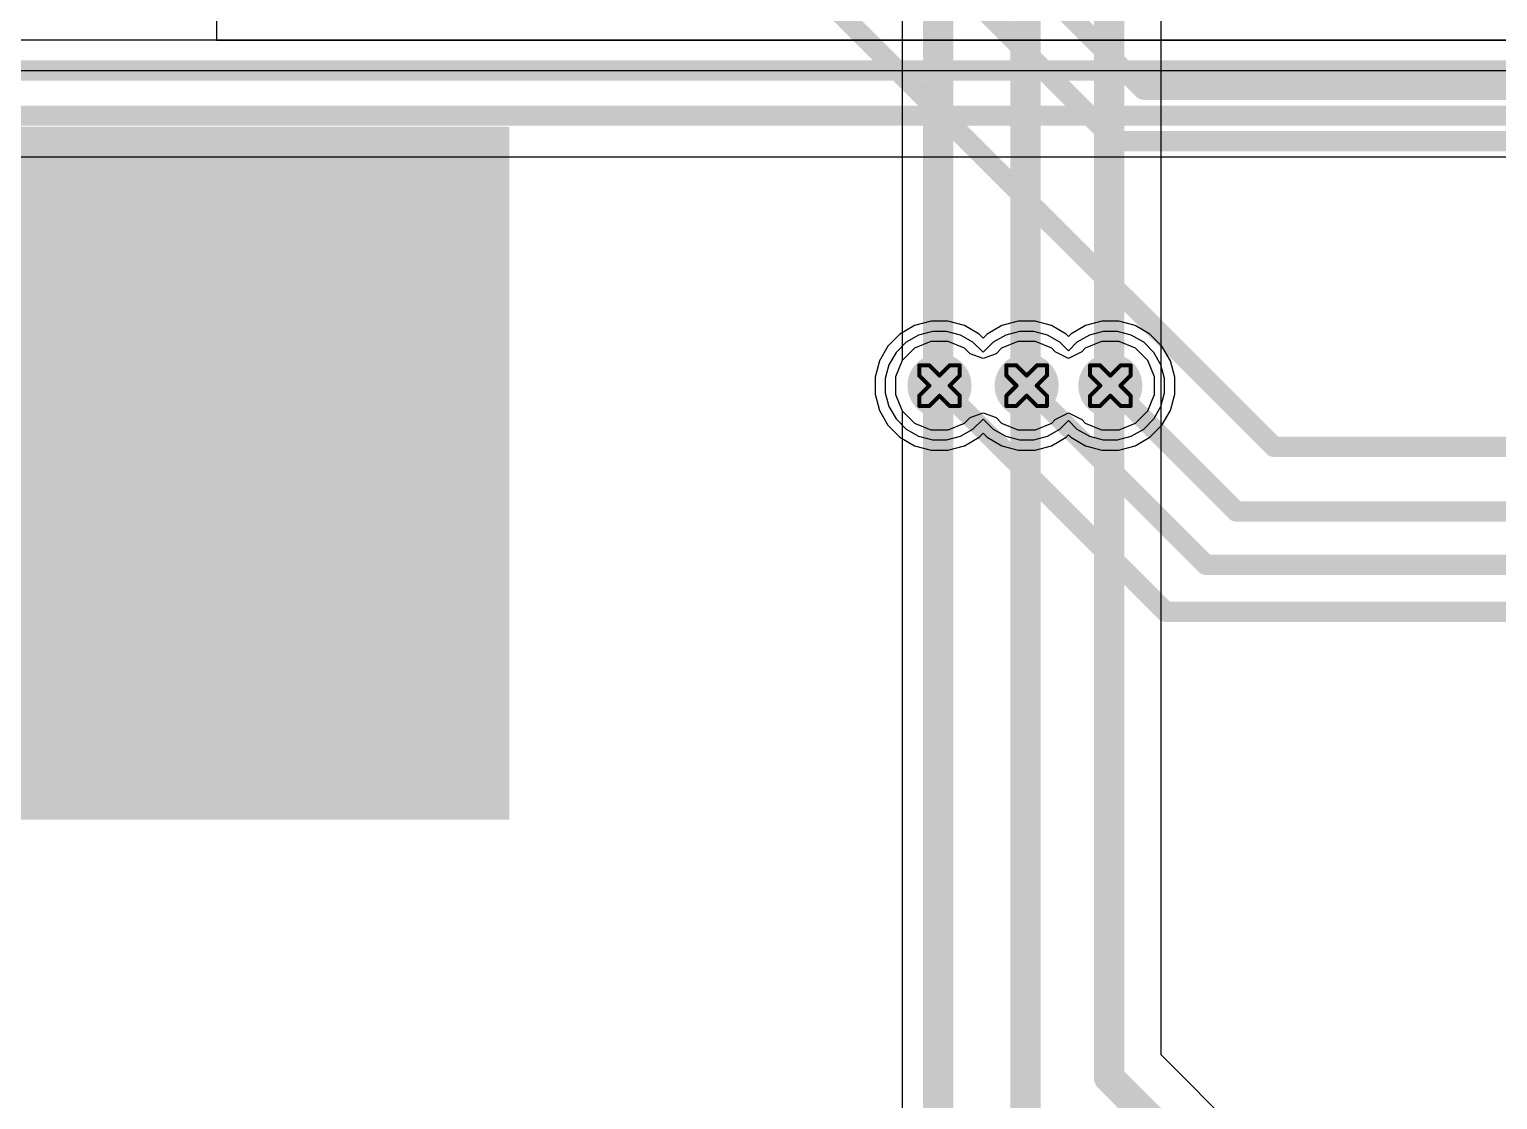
# Model space of a CAD drawing. Header units: inches. Extents: x 0 to 5379, y 0 to 5429.
# Drawn here: x 164.08 to 182.49, y 134.08 to 147.51 of the extents above; entities that cross this region are included whole.
import ezdxf

# ---------------------------------------------------------------- set-up
doc = ezdxf.new("R2010")
doc.units = ezdxf.units.IN
for name, color, linetype in [('Bottom Layer', 5, 'Continuous'), ('Bottom Solder', 6, 'Continuous'), ('Drill Drawing', 1, 'Continuous'), ('GND01', 16, 'Continuous'), ('GND02', 76, 'Continuous'), ('PWR', 156, 'Continuous'), ('SIG 01', 90, 'Continuous'), ('Top Layer', 1, 'Continuous'), ('Top Solder', 216, 'Continuous'), ('Via Holes', 16, 'Continuous')]:
    doc.layers.add(name, color=color, linetype=linetype)

msp = doc.modelspace()

# ---------------------------------------------------------------- hatches: boundary and pattern name
at = {"layer": 'Bottom Layer'}
h = msp.add_hatch(color=5, dxfattribs=at)
edge = h.paths.add_edge_path()
edge.add_arc((175.49287482, 143.0380172), 0.2999994, 0, 360)
h = msp.add_hatch(color=5, dxfattribs=at)
edge = h.paths.add_edge_path()
edge.add_arc((176.5856768, 143.0380172), 0.2999994, 0, 360)
h = msp.add_hatch(color=5, dxfattribs=at)
edge = h.paths.add_edge_path()
edge.add_arc((177.63513368, 143.0380172), 0.2999994, 0, 360)
at = {"layer": 'Bottom Solder'}
msp.add_hatch(color=6, dxfattribs=at).paths.add_polyline_path([(122.48254396, 137.59200066), (170.10000016, 137.59200066), (170.10000016, 146.28599902), (122.48254396, 146.28599902)])
h = msp.add_hatch(color=6, dxfattribs=at)
edge = h.paths.add_edge_path()
edge.add_arc((175.49287482, 143.0380172), 0.4015993999999999, 0, 360)
h = msp.add_hatch(color=6, dxfattribs=at)
edge = h.paths.add_edge_path()
edge.add_arc((176.5856768, 143.0380172), 0.4015993999999999, 0, 360)
h = msp.add_hatch(color=6, dxfattribs=at)
edge = h.paths.add_edge_path()
edge.add_arc((177.63513368, 143.0380172), 0.4015993999999999, 0, 360)
at = {"layer": 'GND01'}
h = msp.add_hatch(color=16, dxfattribs=at)
edge = h.paths.add_edge_path()
edge.add_arc((175.49287482, 143.0380172), 0.2999994, 0, 360)
h = msp.add_hatch(color=16, dxfattribs=at)
edge = h.paths.add_edge_path()
edge.add_arc((176.5856768, 143.0380172), 0.2999994, 0, 360)
h = msp.add_hatch(color=16, dxfattribs=at)
edge = h.paths.add_edge_path()
edge.add_arc((177.63513368, 143.0380172), 0.2999994, 0, 360)
at = {"layer": 'GND02'}
h = msp.add_hatch(color=76, dxfattribs=at)
edge = h.paths.add_edge_path()
edge.add_arc((175.49287482, 143.0380172), 0.2999994, 0, 360)
h = msp.add_hatch(color=76, dxfattribs=at)
edge = h.paths.add_edge_path()
edge.add_arc((176.5856768, 143.0380172), 0.2999994, 0, 360)
h = msp.add_hatch(color=76, dxfattribs=at)
edge = h.paths.add_edge_path()
edge.add_arc((177.63513368, 143.0380172), 0.2999994, 0, 360)
at = {"layer": 'PWR'}
h = msp.add_hatch(color=156, dxfattribs=at)
edge = h.paths.add_edge_path()
edge.add_arc((175.49287482, 143.0380172), 0.2999994, 0, 360)
h = msp.add_hatch(color=156, dxfattribs=at)
edge = h.paths.add_edge_path()
edge.add_arc((176.5856768, 143.0380172), 0.2999994, 0, 360)
h = msp.add_hatch(color=156, dxfattribs=at)
edge = h.paths.add_edge_path()
edge.add_arc((177.63513368, 143.0380172), 0.2999994, 0, 360)
at = {"layer": 'SIG 01'}
h = msp.add_hatch(color=90, dxfattribs=at)
edge = h.paths.add_edge_path()
edge.add_arc((175.49287482, 143.0380172), 0.2999994, 0, 360)
h = msp.add_hatch(color=90, dxfattribs=at)
edge = h.paths.add_edge_path()
edge.add_arc((176.5856768, 143.0380172), 0.2999994, 0, 360)
h = msp.add_hatch(color=90, dxfattribs=at)
edge = h.paths.add_edge_path()
edge.add_arc((177.63513368, 143.0380172), 0.2999994, 0, 360)
at = {"layer": 'Top Layer'}
h = msp.add_hatch(color=1, dxfattribs=at)
edge = h.paths.add_edge_path()
edge.add_arc((175.49287482, 143.0380172), 0.2999994, 0, 360)
h = msp.add_hatch(color=1, dxfattribs=at)
edge = h.paths.add_edge_path()
edge.add_arc((176.5856768, 143.0380172), 0.2999994, 0, 360)
h = msp.add_hatch(color=1, dxfattribs=at)
edge = h.paths.add_edge_path()
edge.add_arc((177.63513368, 143.0380172), 0.2999994, 0, 360)
at = {"layer": 'Top Solder'}
h = msp.add_hatch(color=216, dxfattribs=at)
edge = h.paths.add_edge_path()
edge.add_arc((175.49287482, 143.0380172), 0.4015993999999999, 0, 360)
h = msp.add_hatch(color=216, dxfattribs=at)
edge = h.paths.add_edge_path()
edge.add_arc((176.5856768, 143.0380172), 0.4015993999999999, 0, 360)
h = msp.add_hatch(color=216, dxfattribs=at)
edge = h.paths.add_edge_path()
edge.add_arc((177.63513368, 143.0380172), 0.4015993999999999, 0, 360)
at = {"layer": 'Via Holes'}
h = msp.add_hatch(color=7, dxfattribs=at)
edge = h.paths.add_edge_path()
edge.add_arc((175.49287482, 143.0380172), 0.1499997, 0, 360)
h = msp.add_hatch(color=7, dxfattribs=at)
edge = h.paths.add_edge_path()
edge.add_arc((176.5856768, 143.0380172), 0.1499997, 0, 360)
h = msp.add_hatch(color=7, dxfattribs=at)
edge = h.paths.add_edge_path()
edge.add_arc((177.63513368, 143.0380172), 0.1499997, 0, 360)

# ---------------------------------------------------------------- linework, layer by layer
at = {"layer": 'Bottom Layer'}
for p, q in [((135.04822368, 146.99337632), (185.98237886, 146.99337632)), ((175.38649962, 143.8460166), (175.18099838, 143.79095194)), ((175.59925002, 143.8460166), (175.38649962, 143.8460166)), ((175.80475126, 143.79095194), (175.59925002, 143.8460166)), ((176.4793016, 143.8460166), (176.27380036, 143.79095194)), ((176.692052, 143.8460166), (176.4793016, 143.8460166)), ((176.89755324, 143.79095194), (176.692052, 143.8460166)), ((177.52875848, 143.8460166), (177.32325724, 143.79095194)), ((177.74150888, 143.8460166), (177.52875848, 143.8460166)), ((177.94701012, 143.79095194), (177.74150888, 143.8460166)), ((174.99675186, 143.68457674), (174.84631528, 143.53414016)), ((175.18099838, 143.79095194), (174.99675186, 143.68457674)), ((175.98899778, 143.68457674), (175.80475126, 143.79095194)), ((176.03927708, 143.63429998), (175.98899778, 143.68457674)), ((176.08955384, 143.68457674), (176.03927708, 143.63429998)), ((176.27380036, 143.79095194), (176.08955384, 143.68457674)), ((177.08179976, 143.68457674), (176.89755324, 143.79095194)), ((177.11040524, 143.65597126), (177.08179976, 143.68457674)), ((177.13901072, 143.68457674), (177.11040524, 143.65597126)), ((177.32325724, 143.79095194), (177.13901072, 143.68457674)), ((178.13125664, 143.68457674), (177.94701012, 143.79095194)), ((178.28169322, 143.53414016), (178.13125664, 143.68457674)), ((174.84631528, 143.53414016), (174.73994008, 143.34989364)), ((178.38806842, 143.34989364), (178.28169322, 143.53414016)), ((174.73994008, 143.34989364), (174.68487542, 143.1443924)), ((178.44313308, 143.1443924), (178.38806842, 143.34989364)), ((174.68487542, 143.1443924), (174.68487542, 142.931642)), ((178.44313308, 142.931642), (178.44313308, 143.1443924)), ((174.68487542, 142.931642), (174.73994008, 142.72614076)), ((178.38806842, 142.72614076), (178.44313308, 142.931642)), ((174.73994008, 142.72614076), (174.84631528, 142.54189424)), ((178.28169322, 142.54189424), (178.38806842, 142.72614076)), ((174.84631528, 142.54189424), (174.99675186, 142.39145766)), ((178.13125664, 142.39145766), (178.28169322, 142.54189424)), ((174.99675186, 142.39145766), (175.18099838, 142.28508246)), ((175.80475126, 142.28508246), (175.98899778, 142.39145766)), ((175.98899778, 142.39145766), (176.03927708, 142.44173442)), ((176.03927708, 142.44173442), (176.08955384, 142.39145766)), ((176.08955384, 142.39145766), (176.27380036, 142.28508246)), ((176.89755324, 142.28508246), (177.08179976, 142.39145766)), ((177.08179976, 142.39145766), (177.11040524, 142.42006314)), ((177.11040524, 142.42006314), (177.13901072, 142.39145766)), ((177.13901072, 142.39145766), (177.32325724, 142.28508246)), ((177.94701012, 142.28508246), (178.13125664, 142.39145766)), ((175.18099838, 142.28508246), (175.38649962, 142.2300178)), ((175.38649962, 142.2300178), (175.59925002, 142.2300178)), ((175.59925002, 142.2300178), (175.80475126, 142.28508246)), ((176.27380036, 142.28508246), (176.4793016, 142.2300178)), ((176.4793016, 142.2300178), (176.692052, 142.2300178)), ((176.692052, 142.2300178), (176.89755324, 142.28508246)), ((177.32325724, 142.28508246), (177.52875848, 142.2300178)), ((177.52875848, 142.2300178), (177.74150888, 142.2300178)), ((177.74150888, 142.2300178), (177.94701012, 142.28508246))]:
    msp.add_line(p, q, dxfattribs=at)
at = {"layer": 'Drill Drawing'}
for points in [[(175.23887482, 143.1650172, 0.0508, 0.0508, 0), (175.23887482, 143.2920172, 0.0508, 0.0508, 0)], [(175.23887482, 143.2920172, 0.0508, 0.0508, 0), (175.36587482, 143.2920172, 0.0508, 0.0508, 0)], [(175.36587482, 143.2920172, 0.0508, 0.0508, 0), (175.49287482, 143.1650172, 0.0508, 0.0508, 0)], [(175.49287482, 143.1650172, 0.0508, 0.0508, 0), (175.61987482, 143.2920172, 0.0508, 0.0508, 0)], [(175.61987482, 143.2920172, 0.0508, 0.0508, 0), (175.74687482, 143.2920172, 0.0508, 0.0508, 0)], [(175.74687482, 143.1650172, 0.0508, 0.0508, 0), (175.74687482, 143.2920172, 0.0508, 0.0508, 0)], [(176.3316768, 143.1650172, 0.0508, 0.0508, 0), (176.3316768, 143.2920172, 0.0508, 0.0508, 0)], [(176.3316768, 143.2920172, 0.0508, 0.0508, 0), (176.4586768, 143.2920172, 0.0508, 0.0508, 0)], [(176.4586768, 143.2920172, 0.0508, 0.0508, 0), (176.5856768, 143.1650172, 0.0508, 0.0508, 0)], [(176.5856768, 143.1650172, 0.0508, 0.0508, 0), (176.7126768, 143.2920172, 0.0508, 0.0508, 0)], [(176.7126768, 143.2920172, 0.0508, 0.0508, 0), (176.8396768, 143.2920172, 0.0508, 0.0508, 0)], [(176.8396768, 143.1650172, 0.0508, 0.0508, 0), (176.8396768, 143.2920172, 0.0508, 0.0508, 0)], [(177.38113368, 143.1650172, 0.0508, 0.0508, 0), (177.38113368, 143.2920172, 0.0508, 0.0508, 0)], [(177.38113368, 143.2920172, 0.0508, 0.0508, 0), (177.50813368, 143.2920172, 0.0508, 0.0508, 0)], [(177.50813368, 143.2920172, 0.0508, 0.0508, 0), (177.63513368, 143.1650172, 0.0508, 0.0508, 0)], [(177.63513368, 143.1650172, 0.0508, 0.0508, 0), (177.76213368, 143.2920172, 0.0508, 0.0508, 0)], [(177.76213368, 143.2920172, 0.0508, 0.0508, 0), (177.88913368, 143.2920172, 0.0508, 0.0508, 0)], [(177.88913368, 143.1650172, 0.0508, 0.0508, 0), (177.88913368, 143.2920172, 0.0508, 0.0508, 0)], [(175.23887482, 143.1650172, 0.0508, 0.0508, 0), (175.36587482, 143.0380172, 0.0508, 0.0508, 0)], [(175.61987482, 143.0380172, 0.0508, 0.0508, 0), (175.74687482, 143.1650172, 0.0508, 0.0508, 0)], [(176.3316768, 143.1650172, 0.0508, 0.0508, 0), (176.4586768, 143.0380172, 0.0508, 0.0508, 0)], [(176.7126768, 143.0380172, 0.0508, 0.0508, 0), (176.8396768, 143.1650172, 0.0508, 0.0508, 0)], [(177.38113368, 143.1650172, 0.0508, 0.0508, 0), (177.50813368, 143.0380172, 0.0508, 0.0508, 0)], [(177.76213368, 143.0380172, 0.0508, 0.0508, 0), (177.88913368, 143.1650172, 0.0508, 0.0508, 0)], [(175.23887482, 142.9110172, 0.0508, 0.0508, 0), (175.36587482, 143.0380172, 0.0508, 0.0508, 0)], [(175.23887482, 142.7840172, 0.0508, 0.0508, 0), (175.23887482, 142.9110172, 0.0508, 0.0508, 0)], [(175.36587482, 142.7840172, 0.0508, 0.0508, 0), (175.49287482, 142.9110172, 0.0508, 0.0508, 0)], [(175.49287482, 142.9110172, 0.0508, 0.0508, 0), (175.61987482, 142.7840172, 0.0508, 0.0508, 0)], [(175.61987482, 143.0380172, 0.0508, 0.0508, 0), (175.74687482, 142.9110172, 0.0508, 0.0508, 0)], [(175.74687482, 142.7840172, 0.0508, 0.0508, 0), (175.74687482, 142.9110172, 0.0508, 0.0508, 0)], [(176.3316768, 142.9110172, 0.0508, 0.0508, 0), (176.4586768, 143.0380172, 0.0508, 0.0508, 0)], [(176.3316768, 142.7840172, 0.0508, 0.0508, 0), (176.3316768, 142.9110172, 0.0508, 0.0508, 0)], [(176.4586768, 142.7840172, 0.0508, 0.0508, 0), (176.5856768, 142.9110172, 0.0508, 0.0508, 0)], [(176.5856768, 142.9110172, 0.0508, 0.0508, 0), (176.7126768, 142.7840172, 0.0508, 0.0508, 0)], [(176.7126768, 143.0380172, 0.0508, 0.0508, 0), (176.8396768, 142.9110172, 0.0508, 0.0508, 0)], [(176.8396768, 142.7840172, 0.0508, 0.0508, 0), (176.8396768, 142.9110172, 0.0508, 0.0508, 0)], [(177.38113368, 142.9110172, 0.0508, 0.0508, 0), (177.50813368, 143.0380172, 0.0508, 0.0508, 0)], [(177.38113368, 142.7840172, 0.0508, 0.0508, 0), (177.38113368, 142.9110172, 0.0508, 0.0508, 0)], [(177.50813368, 142.7840172, 0.0508, 0.0508, 0), (177.63513368, 142.9110172, 0.0508, 0.0508, 0)], [(177.63513368, 142.9110172, 0.0508, 0.0508, 0), (177.76213368, 142.7840172, 0.0508, 0.0508, 0)], [(177.76213368, 143.0380172, 0.0508, 0.0508, 0), (177.88913368, 142.9110172, 0.0508, 0.0508, 0)], [(177.88913368, 142.7840172, 0.0508, 0.0508, 0), (177.88913368, 142.9110172, 0.0508, 0.0508, 0)], [(175.23887482, 142.7840172, 0.0508, 0.0508, 0), (175.36587482, 142.7840172, 0.0508, 0.0508, 0)], [(175.61987482, 142.7840172, 0.0508, 0.0508, 0), (175.74687482, 142.7840172, 0.0508, 0.0508, 0)], [(176.3316768, 142.7840172, 0.0508, 0.0508, 0), (176.4586768, 142.7840172, 0.0508, 0.0508, 0)], [(176.7126768, 142.7840172, 0.0508, 0.0508, 0), (176.8396768, 142.7840172, 0.0508, 0.0508, 0)], [(177.38113368, 142.7840172, 0.0508, 0.0508, 0), (177.50813368, 142.7840172, 0.0508, 0.0508, 0)], [(177.76213368, 142.7840172, 0.0508, 0.0508, 0), (177.88913368, 142.7840172, 0.0508, 0.0508, 0)]]:
    msp.add_lwpolyline(points, format="xyseb", dxfattribs=at)
for points in [[(175.22617482, 143.2920172, 0.0254, 0.0254, 1), (175.25157482, 143.2920172, 0.0254, 0.0254, 1)], [(175.22617482, 143.2920172, 0.0254, 0.0254, 1), (175.25157482, 143.2920172, 0.0254, 0.0254, 1)], [(175.35317482, 143.2920172, 0.0254, 0.0254, 1), (175.37857482, 143.2920172, 0.0254, 0.0254, 1)], [(175.35317482, 143.2920172, 0.0254, 0.0254, 1), (175.37857482, 143.2920172, 0.0254, 0.0254, 1)], [(175.60717482, 143.2920172, 0.0254, 0.0254, 1), (175.63257482, 143.2920172, 0.0254, 0.0254, 1)], [(175.60717482, 143.2920172, 0.0254, 0.0254, 1), (175.63257482, 143.2920172, 0.0254, 0.0254, 1)], [(175.73417482, 143.2920172, 0.0254, 0.0254, 1), (175.75957482, 143.2920172, 0.0254, 0.0254, 1)], [(175.73417482, 143.2920172, 0.0254, 0.0254, 1), (175.75957482, 143.2920172, 0.0254, 0.0254, 1)], [(176.3189768, 143.2920172, 0.0254, 0.0254, 1), (176.3443768, 143.2920172, 0.0254, 0.0254, 1)], [(176.3189768, 143.2920172, 0.0254, 0.0254, 1), (176.3443768, 143.2920172, 0.0254, 0.0254, 1)], [(176.4459768, 143.2920172, 0.0254, 0.0254, 1), (176.4713768, 143.2920172, 0.0254, 0.0254, 1)], [(176.4459768, 143.2920172, 0.0254, 0.0254, 1), (176.4713768, 143.2920172, 0.0254, 0.0254, 1)], [(176.6999768, 143.2920172, 0.0254, 0.0254, 1), (176.7253768, 143.2920172, 0.0254, 0.0254, 1)], [(176.6999768, 143.2920172, 0.0254, 0.0254, 1), (176.7253768, 143.2920172, 0.0254, 0.0254, 1)], [(176.8269768, 143.2920172, 0.0254, 0.0254, 1), (176.8523768, 143.2920172, 0.0254, 0.0254, 1)], [(176.8269768, 143.2920172, 0.0254, 0.0254, 1), (176.8523768, 143.2920172, 0.0254, 0.0254, 1)], [(177.36843368, 143.2920172, 0.0254, 0.0254, 1), (177.39383368, 143.2920172, 0.0254, 0.0254, 1)], [(177.36843368, 143.2920172, 0.0254, 0.0254, 1), (177.39383368, 143.2920172, 0.0254, 0.0254, 1)], [(177.49543368, 143.2920172, 0.0254, 0.0254, 1), (177.52083368, 143.2920172, 0.0254, 0.0254, 1)], [(177.49543368, 143.2920172, 0.0254, 0.0254, 1), (177.52083368, 143.2920172, 0.0254, 0.0254, 1)], [(177.74943368, 143.2920172, 0.0254, 0.0254, 1), (177.77483368, 143.2920172, 0.0254, 0.0254, 1)], [(177.74943368, 143.2920172, 0.0254, 0.0254, 1), (177.77483368, 143.2920172, 0.0254, 0.0254, 1)], [(177.87643368, 143.2920172, 0.0254, 0.0254, 1), (177.90183368, 143.2920172, 0.0254, 0.0254, 1)], [(177.87643368, 143.2920172, 0.0254, 0.0254, 1), (177.90183368, 143.2920172, 0.0254, 0.0254, 1)], [(175.22617482, 143.1650172, 0.0254, 0.0254, 1), (175.25157482, 143.1650172, 0.0254, 0.0254, 1)], [(175.22617482, 143.1650172, 0.0254, 0.0254, 1), (175.25157482, 143.1650172, 0.0254, 0.0254, 1)], [(175.48017482, 143.1650172, 0.0254, 0.0254, 1), (175.50557482, 143.1650172, 0.0254, 0.0254, 1)], [(175.48017482, 143.1650172, 0.0254, 0.0254, 1), (175.50557482, 143.1650172, 0.0254, 0.0254, 1)], [(175.73417482, 143.1650172, 0.0254, 0.0254, 1), (175.75957482, 143.1650172, 0.0254, 0.0254, 1)], [(175.73417482, 143.1650172, 0.0254, 0.0254, 1), (175.75957482, 143.1650172, 0.0254, 0.0254, 1)], [(176.3189768, 143.1650172, 0.0254, 0.0254, 1), (176.3443768, 143.1650172, 0.0254, 0.0254, 1)], [(176.3189768, 143.1650172, 0.0254, 0.0254, 1), (176.3443768, 143.1650172, 0.0254, 0.0254, 1)], [(176.5729768, 143.1650172, 0.0254, 0.0254, 1), (176.5983768, 143.1650172, 0.0254, 0.0254, 1)], [(176.5729768, 143.1650172, 0.0254, 0.0254, 1), (176.5983768, 143.1650172, 0.0254, 0.0254, 1)], [(176.8269768, 143.1650172, 0.0254, 0.0254, 1), (176.8523768, 143.1650172, 0.0254, 0.0254, 1)], [(176.8269768, 143.1650172, 0.0254, 0.0254, 1), (176.8523768, 143.1650172, 0.0254, 0.0254, 1)], [(177.36843368, 143.1650172, 0.0254, 0.0254, 1), (177.39383368, 143.1650172, 0.0254, 0.0254, 1)], [(177.36843368, 143.1650172, 0.0254, 0.0254, 1), (177.39383368, 143.1650172, 0.0254, 0.0254, 1)], [(177.62243368, 143.1650172, 0.0254, 0.0254, 1), (177.64783368, 143.1650172, 0.0254, 0.0254, 1)], [(177.62243368, 143.1650172, 0.0254, 0.0254, 1), (177.64783368, 143.1650172, 0.0254, 0.0254, 1)], [(177.87643368, 143.1650172, 0.0254, 0.0254, 1), (177.90183368, 143.1650172, 0.0254, 0.0254, 1)], [(177.87643368, 143.1650172, 0.0254, 0.0254, 1), (177.90183368, 143.1650172, 0.0254, 0.0254, 1)], [(175.22617482, 142.9110172, 0.0254, 0.0254, 1), (175.25157482, 142.9110172, 0.0254, 0.0254, 1)], [(175.22617482, 142.9110172, 0.0254, 0.0254, 1), (175.25157482, 142.9110172, 0.0254, 0.0254, 1)], [(175.35317482, 143.0380172, 0.0254, 0.0254, 1), (175.37857482, 143.0380172, 0.0254, 0.0254, 1)], [(175.35317482, 143.0380172, 0.0254, 0.0254, 1), (175.37857482, 143.0380172, 0.0254, 0.0254, 1)], [(175.48017482, 142.9110172, 0.0254, 0.0254, 1), (175.50557482, 142.9110172, 0.0254, 0.0254, 1)], [(175.48017482, 142.9110172, 0.0254, 0.0254, 1), (175.50557482, 142.9110172, 0.0254, 0.0254, 1)], [(175.60717482, 143.0380172, 0.0254, 0.0254, 1), (175.63257482, 143.0380172, 0.0254, 0.0254, 1)], [(175.60717482, 143.0380172, 0.0254, 0.0254, 1), (175.63257482, 143.0380172, 0.0254, 0.0254, 1)], [(175.73417482, 142.9110172, 0.0254, 0.0254, 1), (175.75957482, 142.9110172, 0.0254, 0.0254, 1)], [(175.73417482, 142.9110172, 0.0254, 0.0254, 1), (175.75957482, 142.9110172, 0.0254, 0.0254, 1)], [(176.3189768, 142.9110172, 0.0254, 0.0254, 1), (176.3443768, 142.9110172, 0.0254, 0.0254, 1)], [(176.3189768, 142.9110172, 0.0254, 0.0254, 1), (176.3443768, 142.9110172, 0.0254, 0.0254, 1)], [(176.4459768, 143.0380172, 0.0254, 0.0254, 1), (176.4713768, 143.0380172, 0.0254, 0.0254, 1)], [(176.4459768, 143.0380172, 0.0254, 0.0254, 1), (176.4713768, 143.0380172, 0.0254, 0.0254, 1)], [(176.5729768, 142.9110172, 0.0254, 0.0254, 1), (176.5983768, 142.9110172, 0.0254, 0.0254, 1)], [(176.5729768, 142.9110172, 0.0254, 0.0254, 1), (176.5983768, 142.9110172, 0.0254, 0.0254, 1)], [(176.6999768, 143.0380172, 0.0254, 0.0254, 1), (176.7253768, 143.0380172, 0.0254, 0.0254, 1)], [(176.6999768, 143.0380172, 0.0254, 0.0254, 1), (176.7253768, 143.0380172, 0.0254, 0.0254, 1)], [(176.8269768, 142.9110172, 0.0254, 0.0254, 1), (176.8523768, 142.9110172, 0.0254, 0.0254, 1)], [(176.8269768, 142.9110172, 0.0254, 0.0254, 1), (176.8523768, 142.9110172, 0.0254, 0.0254, 1)], [(177.36843368, 142.9110172, 0.0254, 0.0254, 1), (177.39383368, 142.9110172, 0.0254, 0.0254, 1)], [(177.36843368, 142.9110172, 0.0254, 0.0254, 1), (177.39383368, 142.9110172, 0.0254, 0.0254, 1)], [(177.49543368, 143.0380172, 0.0254, 0.0254, 1), (177.52083368, 143.0380172, 0.0254, 0.0254, 1)], [(177.49543368, 143.0380172, 0.0254, 0.0254, 1), (177.52083368, 143.0380172, 0.0254, 0.0254, 1)], [(177.62243368, 142.9110172, 0.0254, 0.0254, 1), (177.64783368, 142.9110172, 0.0254, 0.0254, 1)], [(177.62243368, 142.9110172, 0.0254, 0.0254, 1), (177.64783368, 142.9110172, 0.0254, 0.0254, 1)], [(177.74943368, 143.0380172, 0.0254, 0.0254, 1), (177.77483368, 143.0380172, 0.0254, 0.0254, 1)], [(177.74943368, 143.0380172, 0.0254, 0.0254, 1), (177.77483368, 143.0380172, 0.0254, 0.0254, 1)], [(177.87643368, 142.9110172, 0.0254, 0.0254, 1), (177.90183368, 142.9110172, 0.0254, 0.0254, 1)], [(177.87643368, 142.9110172, 0.0254, 0.0254, 1), (177.90183368, 142.9110172, 0.0254, 0.0254, 1)], [(175.22617482, 142.7840172, 0.0254, 0.0254, 1), (175.25157482, 142.7840172, 0.0254, 0.0254, 1)], [(175.22617482, 142.7840172, 0.0254, 0.0254, 1), (175.25157482, 142.7840172, 0.0254, 0.0254, 1)], [(175.35317482, 142.7840172, 0.0254, 0.0254, 1), (175.37857482, 142.7840172, 0.0254, 0.0254, 1)], [(175.35317482, 142.7840172, 0.0254, 0.0254, 1), (175.37857482, 142.7840172, 0.0254, 0.0254, 1)], [(175.60717482, 142.7840172, 0.0254, 0.0254, 1), (175.63257482, 142.7840172, 0.0254, 0.0254, 1)], [(175.60717482, 142.7840172, 0.0254, 0.0254, 1), (175.63257482, 142.7840172, 0.0254, 0.0254, 1)], [(175.73417482, 142.7840172, 0.0254, 0.0254, 1), (175.75957482, 142.7840172, 0.0254, 0.0254, 1)], [(175.73417482, 142.7840172, 0.0254, 0.0254, 1), (175.75957482, 142.7840172, 0.0254, 0.0254, 1)], [(176.3189768, 142.7840172, 0.0254, 0.0254, 1), (176.3443768, 142.7840172, 0.0254, 0.0254, 1)], [(176.3189768, 142.7840172, 0.0254, 0.0254, 1), (176.3443768, 142.7840172, 0.0254, 0.0254, 1)], [(176.4459768, 142.7840172, 0.0254, 0.0254, 1), (176.4713768, 142.7840172, 0.0254, 0.0254, 1)], [(176.4459768, 142.7840172, 0.0254, 0.0254, 1), (176.4713768, 142.7840172, 0.0254, 0.0254, 1)], [(176.6999768, 142.7840172, 0.0254, 0.0254, 1), (176.7253768, 142.7840172, 0.0254, 0.0254, 1)], [(176.6999768, 142.7840172, 0.0254, 0.0254, 1), (176.7253768, 142.7840172, 0.0254, 0.0254, 1)], [(176.8269768, 142.7840172, 0.0254, 0.0254, 1), (176.8523768, 142.7840172, 0.0254, 0.0254, 1)], [(176.8269768, 142.7840172, 0.0254, 0.0254, 1), (176.8523768, 142.7840172, 0.0254, 0.0254, 1)], [(177.36843368, 142.7840172, 0.0254, 0.0254, 1), (177.39383368, 142.7840172, 0.0254, 0.0254, 1)], [(177.36843368, 142.7840172, 0.0254, 0.0254, 1), (177.39383368, 142.7840172, 0.0254, 0.0254, 1)], [(177.49543368, 142.7840172, 0.0254, 0.0254, 1), (177.52083368, 142.7840172, 0.0254, 0.0254, 1)], [(177.49543368, 142.7840172, 0.0254, 0.0254, 1), (177.52083368, 142.7840172, 0.0254, 0.0254, 1)], [(177.74943368, 142.7840172, 0.0254, 0.0254, 1), (177.77483368, 142.7840172, 0.0254, 0.0254, 1)], [(177.74943368, 142.7840172, 0.0254, 0.0254, 1), (177.77483368, 142.7840172, 0.0254, 0.0254, 1)], [(177.87643368, 142.7840172, 0.0254, 0.0254, 1), (177.90183368, 142.7840172, 0.0254, 0.0254, 1)], [(177.87643368, 142.7840172, 0.0254, 0.0254, 1), (177.90183368, 142.7840172, 0.0254, 0.0254, 1)]]:
    msp.add_lwpolyline(points, format="xyseb", close=True, dxfattribs=at)
at = {"layer": 'GND01'}
for p, q in [((175.17906036, 143.5076759), (175.02321612, 143.35183166)), ((175.38267692, 143.5920166), (175.17906036, 143.5076759)), ((175.60307272, 143.5920166), (175.38267692, 143.5920166)), ((175.80668928, 143.5076759), (175.60307272, 143.5920166)), ((175.87665866, 143.43770652), (175.80668928, 143.5076759)), ((176.03927454, 143.37936526), (175.87665866, 143.43770652)), ((176.20189296, 143.43770652), (176.03927454, 143.37936526)), ((176.27186234, 143.5076759), (176.20189296, 143.43770652)), ((176.4754789, 143.5920166), (176.27186234, 143.5076759)), ((176.6958747, 143.5920166), (176.4754789, 143.5920166)), ((176.89949126, 143.5076759), (176.6958747, 143.5920166)), ((176.94446958, 143.46269758), (176.89949126, 143.5076759)), ((177.11040524, 143.37945924), (176.94446958, 143.46269758)), ((177.2763409, 143.46269758), (177.11040524, 143.37945924)), ((177.32131922, 143.5076759), (177.2763409, 143.46269758)), ((177.52493578, 143.5920166), (177.32131922, 143.5076759)), ((177.74533158, 143.5920166), (177.52493578, 143.5920166)), ((177.94894814, 143.5076759), (177.74533158, 143.5920166)), ((178.10479238, 143.35183166), (177.94894814, 143.5076759)), ((175.02321612, 143.35183166), (174.93887542, 143.1482151)), ((178.18913308, 143.1482151), (178.10479238, 143.35183166)), ((174.93887542, 143.1482151), (174.93887542, 142.9278193)), ((178.18913308, 142.9278193), (178.18913308, 143.1482151)), ((174.93887542, 142.9278193), (175.02321612, 142.72420274)), ((178.10479238, 142.72420274), (178.18913308, 142.9278193)), ((175.02321612, 142.72420274), (175.17906036, 142.5683585)), ((177.94894814, 142.5683585), (178.10479238, 142.72420274)), ((175.17906036, 142.5683585), (175.38267692, 142.4840178)), ((175.60307272, 142.4840178), (175.80668928, 142.5683585)), ((175.80668928, 142.5683585), (175.87665866, 142.63832788)), ((175.87665866, 142.63832788), (176.03927708, 142.69666914)), ((176.03927708, 142.69666914), (176.20189296, 142.63832788)), ((176.20189296, 142.63832788), (176.27186234, 142.5683585)), ((176.27186234, 142.5683585), (176.4754789, 142.4840178)), ((176.6958747, 142.4840178), (176.89949126, 142.5683585)), ((176.89949126, 142.5683585), (176.94446958, 142.61333682)), ((176.94446958, 142.61333682), (177.11040524, 142.69657516)), ((177.11040524, 142.69657516), (177.2763409, 142.61333682)), ((177.2763409, 142.61333682), (177.32131922, 142.5683585)), ((177.32131922, 142.5683585), (177.52493578, 142.4840178)), ((177.74533158, 142.4840178), (177.94894814, 142.5683585)), ((175.38267692, 142.4840178), (175.60307272, 142.4840178)), ((176.4754789, 142.4840178), (176.6958747, 142.4840178)), ((177.52493578, 142.4840178), (177.74533158, 142.4840178))]:
    msp.add_line(p, q, dxfattribs=at)
at = {"layer": 'GND02'}
for p, q in [((175.17906036, 143.5076759), (175.02321612, 143.35183166)), ((175.38267692, 143.5920166), (175.17906036, 143.5076759)), ((175.60307272, 143.5920166), (175.38267692, 143.5920166)), ((175.80668928, 143.5076759), (175.60307272, 143.5920166)), ((175.87665866, 143.43770652), (175.80668928, 143.5076759)), ((176.03927454, 143.37936526), (175.87665866, 143.43770652)), ((176.20189296, 143.43770652), (176.03927454, 143.37936526)), ((176.27186234, 143.5076759), (176.20189296, 143.43770652)), ((176.4754789, 143.5920166), (176.27186234, 143.5076759)), ((176.6958747, 143.5920166), (176.4754789, 143.5920166)), ((176.89949126, 143.5076759), (176.6958747, 143.5920166)), ((176.94446958, 143.46269758), (176.89949126, 143.5076759)), ((177.11040524, 143.37945924), (176.94446958, 143.46269758)), ((177.2763409, 143.46269758), (177.11040524, 143.37945924)), ((177.32131922, 143.5076759), (177.2763409, 143.46269758)), ((177.52493578, 143.5920166), (177.32131922, 143.5076759)), ((177.74533158, 143.5920166), (177.52493578, 143.5920166)), ((177.94894814, 143.5076759), (177.74533158, 143.5920166)), ((178.10479238, 143.35183166), (177.94894814, 143.5076759)), ((175.02321612, 143.35183166), (174.93887542, 143.1482151)), ((178.18913308, 143.1482151), (178.10479238, 143.35183166)), ((174.93887542, 143.1482151), (174.93887542, 142.9278193)), ((178.18913308, 142.9278193), (178.18913308, 143.1482151)), ((174.93887542, 142.9278193), (175.02321612, 142.72420274)), ((178.10479238, 142.72420274), (178.18913308, 142.9278193)), ((175.02321612, 142.72420274), (175.17906036, 142.5683585)), ((177.94894814, 142.5683585), (178.10479238, 142.72420274)), ((175.17906036, 142.5683585), (175.38267692, 142.4840178)), ((175.60307272, 142.4840178), (175.80668928, 142.5683585)), ((175.80668928, 142.5683585), (175.87665866, 142.63832788)), ((175.87665866, 142.63832788), (176.03927708, 142.69666914)), ((176.03927708, 142.69666914), (176.20189296, 142.63832788)), ((176.20189296, 142.63832788), (176.27186234, 142.5683585)), ((176.27186234, 142.5683585), (176.4754789, 142.4840178)), ((176.6958747, 142.4840178), (176.89949126, 142.5683585)), ((176.89949126, 142.5683585), (176.94446958, 142.61333682)), ((176.94446958, 142.61333682), (177.11040524, 142.69657516)), ((177.11040524, 142.69657516), (177.2763409, 142.61333682)), ((177.2763409, 142.61333682), (177.32131922, 142.5683585)), ((177.32131922, 142.5683585), (177.52493578, 142.4840178)), ((177.74533158, 142.4840178), (177.94894814, 142.5683585)), ((175.38267692, 142.4840178), (175.60307272, 142.4840178)), ((176.4754789, 142.4840178), (176.6958747, 142.4840178)), ((177.52493578, 142.4840178), (177.74533158, 142.4840178))]:
    msp.add_line(p, q, dxfattribs=at)
at = {"layer": 'PWR'}
for p, q in [((178.27342552, 134.64102866), (178.27342552, 206.19900594)), ((175.02366062, 148.78456146), (175.02366062, 143.35227616)), ((175.02321612, 143.35183166), (174.93887542, 143.1482151)), ((175.02366062, 143.35227616), (175.02321612, 143.35183166)), ((174.93887542, 143.1482151), (174.93887542, 142.9278193)), ((174.93887542, 142.9278193), (175.02321612, 142.72420274)), ((175.02321612, 142.72420274), (175.02366316, 142.7237557)), ((175.02366316, 142.7237557), (175.02366316, 131.92799878)), ((181.37237792, 131.54207626), (178.27342552, 134.64102866))]:
    msp.add_line(p, q, dxfattribs=at)
for points in [[(177.61912914, 143.0380172, 0.3809999999999999, 0.3809999999999999, 0), (177.61912914, 210.70507008, 0.3809999999999999, 0.3809999999999999, 0)], [(176.56967226, 143.0380172, 0.3809999999999999, 0.3809999999999999, 0), (176.56967226, 208.23861324, 0.3809999999999999, 0.3809999999999999, 0)], [(175.47686774, 143.03801974, 0.3809999999999999, 0.3809999999999999, 0), (175.47686774, 148.78456146, 0.3809999999999999, 0.3809999999999999, 0)], [(175.47686774, 143.03801974, 0.3809999999999999, 0.3809999999999999, 0), (175.47687028, 143.0380172, 0.3809999999999999, 0.3809999999999999, 0)], [(175.47687028, 131.92799878, 0.3809999999999999, 0.3809999999999999, 0), (175.47687028, 143.0380172, 0.3809999999999999, 0.3809999999999999, 0)], [(176.56967226, 133.114796, 0.3809999999999999, 0.3809999999999999, 0), (176.56967226, 143.0380172, 0.3809999999999999, 0.3809999999999999, 0)], [(177.61912914, 134.35773992, 0.3809999999999999, 0.3809999999999999, 0), (177.61912914, 143.0380172, 0.3809999999999999, 0.3809999999999999, 0)], [(177.61912914, 134.35773992, 0.3809999999999999, 0.3809999999999999, 0), (180.92503312, 131.05183594, 0.3809999999999999, 0.3809999999999999, 0)]]:
    msp.add_lwpolyline(points, format="xyseb", dxfattribs=at)
for points in [[(175.38161774, 143.03801974, 0.1905, 0.1905, 1), (175.57211774, 143.03801974, 0.1905, 0.1905, 1)], [(175.38161774, 143.03801974, 0.1905, 0.1905, 1), (175.57211774, 143.03801974, 0.1905, 0.1905, 1)], [(175.38162028, 143.0380172, 0.1905, 0.1905, 1), (175.57212028, 143.0380172, 0.1905, 0.1905, 1)], [(175.38162028, 143.0380172, 0.1905, 0.1905, 1), (175.57212028, 143.0380172, 0.1905, 0.1905, 1)], [(176.47442226, 143.0380172, 0.1905, 0.1905, 1), (176.66492226, 143.0380172, 0.1905, 0.1905, 1)], [(176.47442226, 143.0380172, 0.1905, 0.1905, 1), (176.66492226, 143.0380172, 0.1905, 0.1905, 1)], [(177.52387914, 143.0380172, 0.1905, 0.1905, 1), (177.71437914, 143.0380172, 0.1905, 0.1905, 1)], [(177.52387914, 143.0380172, 0.1905, 0.1905, 1), (177.71437914, 143.0380172, 0.1905, 0.1905, 1)], [(177.52387914, 134.35773992, 0.1905, 0.1905, 1), (177.71437914, 134.35773992, 0.1905, 0.1905, 1)], [(177.52387914, 134.35773992, 0.1905, 0.1905, 1), (177.71437914, 134.35773992, 0.1905, 0.1905, 1)]]:
    msp.add_lwpolyline(points, format="xyseb", close=True, dxfattribs=at)
at = {"layer": 'SIG 01'}
for p, q in [((142.90163698, 145.90720628), (186.21813658, 145.90720628)), ((175.23001784, 143.67260826), (175.07472986, 143.58295388)), ((175.40322044, 143.7190166), (175.23001784, 143.67260826)), ((175.5825292, 143.7190166), (175.40322044, 143.7190166)), ((175.7557318, 143.67260826), (175.5825292, 143.7190166)), ((175.91101724, 143.58295642), (175.7557318, 143.67260826)), ((176.32281982, 143.67260826), (176.16753184, 143.58295388)), ((176.49602242, 143.7190166), (176.32281982, 143.67260826)), ((176.67533118, 143.7190166), (176.49602242, 143.7190166)), ((176.84853378, 143.67260826), (176.67533118, 143.7190166)), ((177.00382176, 143.58295388), (176.84853378, 143.67260826)), ((177.3722767, 143.67260826), (177.21698872, 143.58295388)), ((177.5454793, 143.7190166), (177.3722767, 143.67260826)), ((177.72478806, 143.7190166), (177.5454793, 143.7190166)), ((177.89799066, 143.67260826), (177.72478806, 143.7190166)), ((178.05327864, 143.58295388), (177.89799066, 143.67260826)), ((174.94793814, 143.45616216), (174.85828376, 143.30087418)), ((175.07472986, 143.58295388), (174.94793814, 143.45616216)), ((176.03927454, 143.45759726), (175.91101724, 143.58295642)), ((176.16753184, 143.58295388), (176.03927454, 143.45759726)), ((177.11040524, 143.4763704), (177.00382176, 143.58295388)), ((177.21698872, 143.58295388), (177.11040524, 143.4763704)), ((178.18007036, 143.45616216), (178.05327864, 143.58295388)), ((178.26972474, 143.30087418), (178.18007036, 143.45616216)), ((174.85828376, 143.30087418), (174.81187542, 143.12767158)), ((178.31613308, 143.12767158), (178.26972474, 143.30087418)), ((174.81187542, 143.12767158), (174.81187542, 142.94836282)), ((178.31613308, 142.94836282), (178.31613308, 143.12767158)), ((174.81187542, 142.94836282), (174.85828376, 142.77516022)), ((178.26972474, 142.77516022), (178.31613308, 142.94836282)), ((174.85828376, 142.77516022), (174.94793814, 142.61987224)), ((178.18007036, 142.61987224), (178.26972474, 142.77516022)), ((174.94793814, 142.61987224), (175.07472986, 142.49308052)), ((175.91101978, 142.49308052), (176.03927708, 142.61843714)), ((176.03927708, 142.61843714), (176.16753438, 142.49307798)), ((177.00382176, 142.49308052), (177.11040524, 142.599664)), ((177.11040524, 142.599664), (177.21698872, 142.49308052)), ((178.05327864, 142.49308052), (178.18007036, 142.61987224)), ((175.07472986, 142.49308052), (175.23001784, 142.40342614)), ((175.23001784, 142.40342614), (175.40322044, 142.3570178)), ((175.40322044, 142.3570178), (175.5825292, 142.3570178)), ((175.5825292, 142.3570178), (175.7557318, 142.40342614)), ((175.7557318, 142.40342614), (175.91101978, 142.49308052)), ((176.16753438, 142.49307798), (176.32281982, 142.40342614)), ((176.32281982, 142.40342614), (176.49602242, 142.3570178)), ((176.49602242, 142.3570178), (176.67533118, 142.3570178)), ((176.67533118, 142.3570178), (176.84853378, 142.40342614)), ((176.84853378, 142.40342614), (177.00382176, 142.49308052)), ((177.21698872, 142.49308052), (177.3722767, 142.40342614)), ((177.3722767, 142.40342614), (177.5454793, 142.3570178)), ((177.5454793, 142.3570178), (177.72478806, 142.3570178)), ((177.72478806, 142.3570178), (177.89799066, 142.40342614)), ((177.89799066, 142.40342614), (178.05327864, 142.49308052))]:
    msp.add_line(p, q, dxfattribs=at)
for points in [[(143.18897194, 146.99337632, 0.254, 0.254, 0), (187.95889764, 146.99337632, 0.254, 0.254, 0)], [(142.90163698, 146.425158, 0.254, 0.254, 0), (187.52051904, 146.425158, 0.254, 0.254, 0)]]:
    msp.add_lwpolyline(points, format="xyseb", dxfattribs=at)
at = {"layer": 'Top Layer'}
for p, q in [((166.42546852, 157.04820508), (166.42546852, 147.37080508)), ((301.9806, 147.3708), (0.3809999999999999, 147.3708)), ((166.42546852, 147.37080508), (184.5656202, 147.37080508))]:
    msp.add_line(p, q, dxfattribs=at)
for points in [[(171.40256296, 150.5543852, 0.254, 0.254, 0), (179.68559694, 142.27135122, 0.254, 0.254, 0)], [(174.41042334, 150.3931841, 0.254, 0.254, 0), (178.05308814, 146.7505193, 0.254, 0.254, 0)], [(173.68988122, 150.11107646, 0.254, 0.254, 0), (177.69478558, 146.1061721, 0.254, 0.254, 0)], [(178.05308814, 146.7505193, 0.254, 0.254, 0), (189.30778496, 146.7505193, 0.254, 0.254, 0)], [(177.69478558, 146.1061721, 0.254, 0.254, 0), (188.98693216, 146.1061721, 0.254, 0.254, 0)], [(175.49287482, 143.0380172, 0.254, 0.254, 0), (178.3302504, 140.20064162, 0.254, 0.254, 0)], [(176.5856768, 143.0380172, 0.254, 0.254, 0), (178.83229918, 140.79139482, 0.254, 0.254, 0)], [(177.63513368, 143.0380172, 0.254, 0.254, 0), (179.2135735, 141.45957738, 0.254, 0.254, 0)], [(179.68559694, 142.27135122, 0.254, 0.254, 0), (204.01221834, 142.27135122, 0.254, 0.254, 0)], [(179.2135735, 141.45957738, 0.254, 0.254, 0), (200.77016488, 141.45957738, 0.254, 0.254, 0)], [(178.83229918, 140.79139482, 0.254, 0.254, 0), (194.75809664, 140.79139482, 0.254, 0.254, 0)], [(178.3302504, 140.20064162, 0.254, 0.254, 0), (188.8462441, 140.20064162, 0.254, 0.254, 0)]]:
    msp.add_lwpolyline(points, format="xyseb", dxfattribs=at)
for points in [[(177.98958814, 146.7505193, 0.127, 0.127, 1), (178.11658814, 146.7505193, 0.127, 0.127, 1)], [(177.98958814, 146.7505193, 0.127, 0.127, 1), (178.11658814, 146.7505193, 0.127, 0.127, 1)], [(177.63128558, 146.1061721, 0.127, 0.127, 1), (177.75828558, 146.1061721, 0.127, 0.127, 1)], [(177.63128558, 146.1061721, 0.127, 0.127, 1), (177.75828558, 146.1061721, 0.127, 0.127, 1)], [(175.42937482, 143.0380172, 0.127, 0.127, 1), (175.55637482, 143.0380172, 0.127, 0.127, 1)], [(176.5221768, 143.0380172, 0.127, 0.127, 1), (176.6491768, 143.0380172, 0.127, 0.127, 1)], [(177.57163368, 143.0380172, 0.127, 0.127, 1), (177.69863368, 143.0380172, 0.127, 0.127, 1)], [(179.62209694, 142.27135122, 0.127, 0.127, 1), (179.74909694, 142.27135122, 0.127, 0.127, 1)], [(179.62209694, 142.27135122, 0.127, 0.127, 1), (179.74909694, 142.27135122, 0.127, 0.127, 1)], [(179.1500735, 141.45957738, 0.127, 0.127, 1), (179.2770735, 141.45957738, 0.127, 0.127, 1)], [(179.1500735, 141.45957738, 0.127, 0.127, 1), (179.2770735, 141.45957738, 0.127, 0.127, 1)], [(178.76879918, 140.79139482, 0.127, 0.127, 1), (178.89579918, 140.79139482, 0.127, 0.127, 1)], [(178.76879918, 140.79139482, 0.127, 0.127, 1), (178.89579918, 140.79139482, 0.127, 0.127, 1)], [(178.2667504, 140.20064162, 0.127, 0.127, 1), (178.3937504, 140.20064162, 0.127, 0.127, 1)], [(178.2667504, 140.20064162, 0.127, 0.127, 1), (178.3937504, 140.20064162, 0.127, 0.127, 1)]]:
    msp.add_lwpolyline(points, format="xyseb", close=True, dxfattribs=at)

doc.saveas('drawing.dxf')
